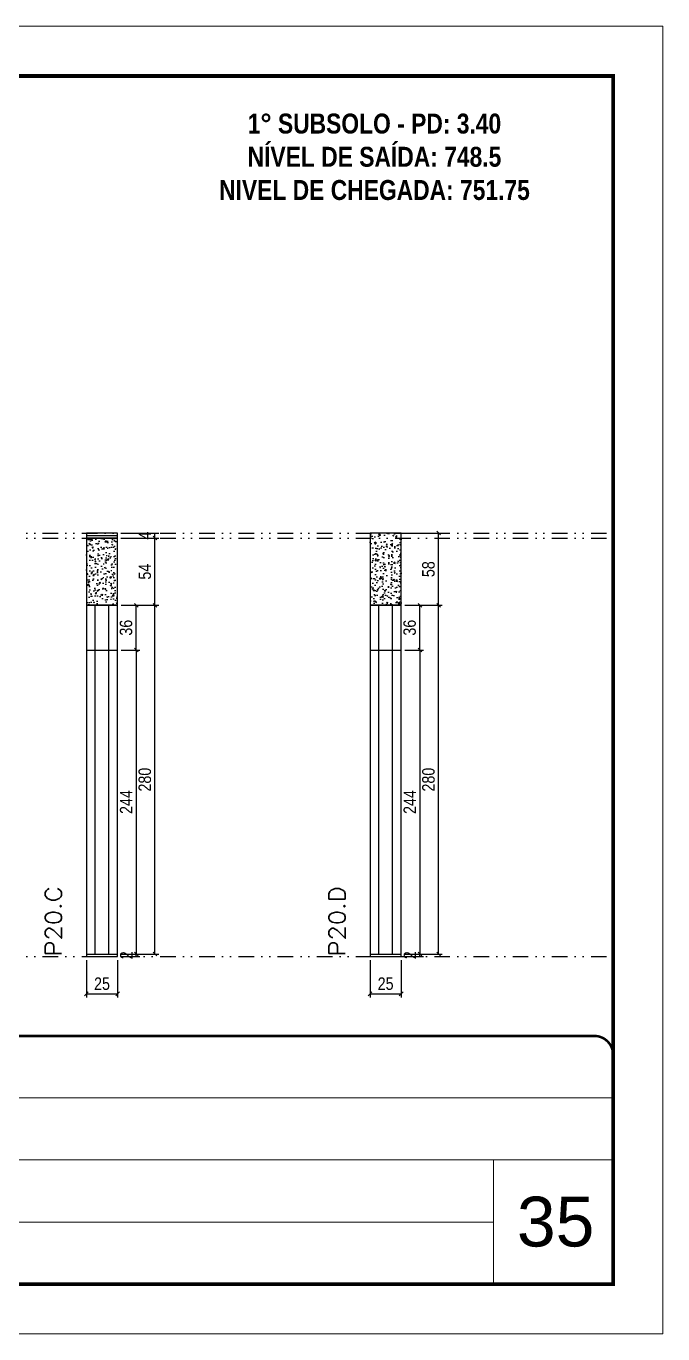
# Model space of a CAD drawing. Header units: millimetres. Extents: x 1945 to 8225, y 304 to 15137.
# Drawn here: x 6089 to 6600, y 4899 to 5949 of the extents above; entities that cross this region are included whole.
import ezdxf

# ---------------------------------------------------------------- set-up
doc = ezdxf.new("R2010")
doc.units = ezdxf.units.MM
for name, pattern in [('CONTINUO', [0]), ('DASHED', [0.75, 0.5, -0.25]), ('DIVIDE2', [0.625, 0.25, -0.125, 0, -0.125, 0, -0.125])]:
    doc.linetypes.add(name, pattern=pattern)
for name, color, linetype, lineweight in [('CARIMBO', 255, 'Continuous', 9), ('Folhas', 255, 'Continuous', 9), ('SARRAFO DE PRESSAO', 251, 'DASHED', 9), ('Texto Seção', 7, 'Continuous', 15)]:
    doc.layers.add(name, color=color, linetype=linetype, lineweight=lineweight)
for name, color, linetype in [('COTA', 241, 'Continuous'), ('NOMENCLATURA', 7, 'Continuous'), ('Nível', 160, 'Continuous'), ('Painéis', 200, 'Continuous'), ('SARR_2.2x7', 40, 'Continuous')]:
    doc.layers.add(name, color=color, linetype=linetype)
doc.styles.add('ARIAL', font='arial.ttf')
doc.styles.add('COTA TECNICA', font='techl___.ttf', dxfattribs={"height": 10})
doc.styles.add('REGUA-120', font='ROMANS.shx', dxfattribs={"height": 15})
doc.styles.add('ROMANC', font='techb___.ttf', dxfattribs={"height": 2.5})
doc.dimstyles.new('PAINEL-NOVA', dxfattribs={"dimtxt": 10, "dimasz": 3, "dimexe": 3, "dimexo": 3, "dimgap": 3, "dimtad": 1, "dimdec": 1, "dimzin": 12, "dimdsep": 46, "dimtxsty": 'COTA TECNICA', "dimblk1": 'OBLIQUE', "dimblk2": 'OBLIQUE', "dimsah": 1, "dimcen": 0.9, "dimclrd": 4, "dimclre": 4, "dimclrt": 240, "dimadec": 1, "dimazin": 3, "dimtfac": 1, "dimtdec": 1, "dimtix": 1, "dimtmove": 0, "dimatfit": 3, "dimfxl": 1, "dimtolj": 1, "dimtzin": 12, "dimarcsym": 0})

# ---------------------------------------------------------------- blocks, each defined once
blk = doc.blocks.new('9999999999')
at = {"color": 30, "linetype": 'CONTINUO'}
for p, q in [((98564.6, 34379.6), (99584, 34379.6)), ((98564.6, 34329.8), (99488, 34329.8)), ((99584, 34329.8), (99488, 34329.8)), ((99488, 34329.8), (99488, 34230.2)), ((98564.6, 34280), (99488, 34280))]:
    blk.add_line(p, q, dxfattribs=at)
at = {"color": 30, "linetype": 'CONTINUO', "const_width": 2}
blk.add_lwpolyline([(99584, 34230.2), (99584, 34414.4, 0.414214), (99569, 34429.4), (98229, 34429.4, 0.414214), (98214, 34414.4), (98214, 34245.2, 0.414214), (98229, 34230.2), (99584, 34230.2)], format="xyb", dxfattribs=at)
at = {"layer": 'Folhas'}
blk.add_lwpolyline([(98139, 34190.2), (99624, 34190.2), (99624, 35240.2), (98139, 35240.2)], close=True, dxfattribs=at)
at = {"layer": 'Folhas', "color": 30, "const_width": 3}
blk.add_lwpolyline([(98214, 34230.2), (99584, 34230.2), (99584, 35200.2), (98214, 35200.2)], close=True, dxfattribs=at)
blk = doc.blocks.new('_Oblique')
at = {"color": 0, "linetype": 'ByBlock', "lineweight": -2}
blk.add_line((-0.5, -0.5), (0.5, 0.5), dxfattribs=at)
blk = doc.blocks.new('*D243')
at = {"layer": 'COTA', "color": 4, "linetype": 'Continuous', "lineweight": -2, "ltscale": 30, "transparency": 16777216}
for p, q in [((6165.1, 5447.5), (6180.1, 5447.5)), ((6177.1, 5447.5), (6177.1, 5203.5)), ((6165.1, 5203.5), (6180.1, 5203.5))]:
    blk.add_line(p, q, dxfattribs=at)
at = {"layer": 'Defpoints', "color": 0, "linetype": 'Continuous', "ltscale": 30, "transparency": 16777216}
for p in [(6162.1, 5447.5), (6162.1, 5203.5), (6177.1, 5203.5)]:
    blk.add_point(p, dxfattribs=at)
at = {"layer": 'COTA', "color": 4, "linetype": 'Continuous', "lineweight": -2, "ltscale": 30, "transparency": 16777216, "xscale": 3, "yscale": 3, "zscale": 3}
for p, rotation in [((6177.1, 5447.5), 90), ((6177.1, 5203.5), 270)]:
    blk.add_blockref('_Oblique', p, dxfattribs=dict(at, rotation=rotation))
at = {"layer": 'COTA', "color": 240, "linetype": 'Continuous', "ltscale": 30, "transparency": 16777216, "insert": (6169, 5325.5), "char_height": 10, "attachment_point": 5, "rotation": 90, "style": 'COTA TECNICA'}
blk.add_mtext('\\A1;244', dxfattribs=at)
blk = doc.blocks.new('*D244')
at = {"layer": 'COTA', "color": 4, "linetype": 'Continuous', "lineweight": -2, "ltscale": 30, "transparency": 16777216}
for p, q in [((6165.1, 5483.5), (6180.1, 5483.5)), ((6177.1, 5447.5), (6177.1, 5483.5)), ((6165.1, 5447.5), (6180.1, 5447.5))]:
    blk.add_line(p, q, dxfattribs=at)
at = {"layer": 'Defpoints', "color": 0, "linetype": 'Continuous', "ltscale": 30, "transparency": 16777216}
for p in [(6162.1, 5483.5), (6177.1, 5483.5), (6162.1, 5447.5)]:
    blk.add_point(p, dxfattribs=at)
at = {"layer": 'COTA', "color": 4, "linetype": 'Continuous', "lineweight": -2, "ltscale": 30, "transparency": 16777216, "xscale": 3, "yscale": 3, "zscale": 3}
for p, rotation in [((6177.1, 5483.5), 90), ((6177.1, 5447.5), 270)]:
    blk.add_blockref('_Oblique', p, dxfattribs=dict(at, rotation=rotation))
at = {"layer": 'COTA', "color": 240, "linetype": 'Continuous', "ltscale": 30, "transparency": 16777216, "insert": (6168.9, 5465.5), "char_height": 10, "attachment_point": 5, "rotation": 90, "style": 'COTA TECNICA'}
blk.add_mtext('\\A1;36', dxfattribs=at)
blk = doc.blocks.new('*D245')
at = {"layer": 'COTA', "color": 4, "linetype": 'Continuous', "lineweight": -2, "ltscale": 30, "transparency": 16777216}
for p, q in [((6392.8, 5447.5), (6407.8, 5447.5)), ((6404.8, 5447.5), (6404.8, 5203.5)), ((6392.8, 5203.5), (6407.8, 5203.5))]:
    blk.add_line(p, q, dxfattribs=at)
at = {"layer": 'Defpoints', "color": 0, "linetype": 'Continuous', "ltscale": 30, "transparency": 16777216}
for p in [(6389.8, 5447.5), (6389.8, 5203.5), (6404.8, 5203.5)]:
    blk.add_point(p, dxfattribs=at)
at = {"layer": 'COTA', "color": 4, "linetype": 'Continuous', "lineweight": -2, "ltscale": 30, "transparency": 16777216, "xscale": 3, "yscale": 3, "zscale": 3}
for p, rotation in [((6404.8, 5447.5), 90), ((6404.8, 5203.5), 270)]:
    blk.add_blockref('_Oblique', p, dxfattribs=dict(at, rotation=rotation))
at = {"layer": 'COTA', "color": 240, "linetype": 'Continuous', "ltscale": 30, "transparency": 16777216, "insert": (6396.7, 5325.5), "char_height": 10, "attachment_point": 5, "rotation": 90, "style": 'COTA TECNICA'}
blk.add_mtext('\\A1;244', dxfattribs=at)
blk = doc.blocks.new('*D246')
at = {"layer": 'COTA', "color": 4, "linetype": 'Continuous', "lineweight": -2, "ltscale": 30, "transparency": 16777216}
for p, q in [((6392.8, 5483.5), (6407.8, 5483.5)), ((6404.8, 5447.5), (6404.8, 5483.5)), ((6392.8, 5447.5), (6407.8, 5447.5))]:
    blk.add_line(p, q, dxfattribs=at)
at = {"layer": 'Defpoints', "color": 0, "linetype": 'Continuous', "ltscale": 30, "transparency": 16777216}
for p in [(6389.8, 5483.5), (6404.8, 5483.5), (6389.8, 5447.5)]:
    blk.add_point(p, dxfattribs=at)
at = {"layer": 'COTA', "color": 4, "linetype": 'Continuous', "lineweight": -2, "ltscale": 30, "transparency": 16777216, "xscale": 3, "yscale": 3, "zscale": 3}
for p, rotation in [((6404.8, 5483.5), 90), ((6404.8, 5447.5), 270)]:
    blk.add_blockref('_Oblique', p, dxfattribs=dict(at, rotation=rotation))
at = {"layer": 'COTA', "color": 240, "linetype": 'Continuous', "ltscale": 30, "transparency": 16777216, "insert": (6396.6, 5465.5), "char_height": 10, "attachment_point": 5, "rotation": 90, "style": 'COTA TECNICA'}
blk.add_mtext('\\A1;36', dxfattribs=at)
blk = doc.blocks.new('*D260')
at = {"layer": 'COTA', "color": 4, "linetype": 'Continuous', "lineweight": -2, "ltscale": 30, "transparency": 16777216}
for p, q in [((6165.1, 5203.5), (6180.1, 5203.5)), ((6165.1, 5201.5), (6180.1, 5201.5)), ((6177.1, 5201.5), (6177.1, 5203.5))]:
    blk.add_line(p, q, dxfattribs=at)
at = {"layer": 'Defpoints', "color": 0, "linetype": 'Continuous', "ltscale": 30, "transparency": 16777216}
for p in [(6162.1, 5203.5), (6162.1, 5201.5), (6177.1, 5203.5)]:
    blk.add_point(p, dxfattribs=at)
at = {"layer": 'COTA', "color": 240, "linetype": 'Continuous', "ltscale": 30, "transparency": 16777216, "insert": (6169.1, 5202.5), "char_height": 10, "attachment_point": 5, "rotation": 90, "style": 'COTA TECNICA'}
blk.add_mtext('\\A1;2', dxfattribs=at)
blk = doc.blocks.new('*D261')
at = {"layer": 'COTA', "color": 4, "linetype": 'Continuous', "lineweight": -2, "ltscale": 30, "transparency": 16777216}
for p, q in [((6165.1, 5483.5), (6195.1, 5483.5)), ((6192.1, 5203.5), (6192.1, 5483.5)), ((6165.1, 5203.5), (6195.1, 5203.5))]:
    blk.add_line(p, q, dxfattribs=at)
at = {"layer": 'Defpoints', "color": 0, "linetype": 'Continuous', "ltscale": 30, "transparency": 16777216}
for p in [(6162.1, 5483.5), (6192.1, 5483.5), (6162.1, 5203.5)]:
    blk.add_point(p, dxfattribs=at)
at = {"layer": 'COTA', "color": 4, "linetype": 'Continuous', "lineweight": -2, "ltscale": 30, "transparency": 16777216, "xscale": 3, "yscale": 3, "zscale": 3}
for p, rotation in [((6192.1, 5483.5), 90), ((6192.1, 5203.5), 270)]:
    blk.add_blockref('_Oblique', p, dxfattribs=dict(at, rotation=rotation))
at = {"layer": 'COTA', "color": 240, "linetype": 'Continuous', "ltscale": 30, "transparency": 16777216, "insert": (6184, 5343.5), "char_height": 10, "attachment_point": 5, "rotation": 90, "style": 'COTA TECNICA'}
blk.add_mtext('\\A1;280', dxfattribs=at)
blk = doc.blocks.new('*D262')
at = {"layer": 'COTA', "color": 4, "linetype": 'Continuous', "lineweight": -2, "ltscale": 30, "transparency": 16777216}
for p, q in [((6165.1, 5537.5), (6195.1, 5537.5)), ((6192.1, 5483.5), (6192.1, 5537.5)), ((6165.1, 5483.5), (6195.1, 5483.5))]:
    blk.add_line(p, q, dxfattribs=at)
at = {"layer": 'Defpoints', "color": 0, "linetype": 'Continuous', "ltscale": 30, "transparency": 16777216}
for p in [(6162.1, 5537.5), (6192.1, 5537.5), (6162.1, 5483.5)]:
    blk.add_point(p, dxfattribs=at)
at = {"layer": 'COTA', "color": 4, "linetype": 'Continuous', "lineweight": -2, "ltscale": 30, "transparency": 16777216, "xscale": 3, "yscale": 3, "zscale": 3}
for p, rotation in [((6192.1, 5537.5), 90), ((6192.1, 5483.5), 270)]:
    blk.add_blockref('_Oblique', p, dxfattribs=dict(at, rotation=rotation))
at = {"layer": 'COTA', "color": 240, "linetype": 'Continuous', "ltscale": 30, "transparency": 16777216, "insert": (6184, 5510.5), "char_height": 10, "attachment_point": 5, "rotation": 90, "style": 'COTA TECNICA'}
blk.add_mtext('\\A1;54', dxfattribs=at)
blk = doc.blocks.new('*D263')
at = {"layer": 'COTA', "color": 4, "linetype": 'Continuous', "lineweight": -2, "ltscale": 30, "transparency": 16777216}
for p, q in [((6165.1, 5541.5), (6195.1, 5541.5)), ((6165.1, 5537.5), (6195.1, 5537.5)), ((6192.1, 5537.5), (6192.1, 5541.5))]:
    blk.add_line(p, q, dxfattribs=at)
at = {"layer": 'Defpoints', "color": 0, "linetype": 'Continuous', "ltscale": 30, "transparency": 16777216}
for p in [(6162.1, 5541.5), (6162.1, 5537.5), (6192.1, 5541.5)]:
    blk.add_point(p, dxfattribs=at)
at = {"layer": 'COTA', "color": 240, "linetype": 'Continuous', "ltscale": 30, "transparency": 16777216, "insert": (6184, 5539.5), "char_height": 10, "attachment_point": 5, "rotation": 90, "style": 'COTA TECNICA'}
blk.add_mtext('\\A1;4', dxfattribs=at)
blk = doc.blocks.new('*D264')
at = {"layer": 'COTA', "color": 4, "linetype": 'Continuous', "lineweight": -2, "ltscale": 30, "transparency": 16777216}
for p, q in [((6137.1, 5198.5), (6137.1, 5168.5)), ((6162.1, 5198.5), (6162.1, 5168.5)), ((6137.1, 5171.5), (6162.1, 5171.5))]:
    blk.add_line(p, q, dxfattribs=at)
at = {"layer": 'Defpoints', "color": 0, "linetype": 'Continuous', "ltscale": 30, "transparency": 16777216}
for p in [(6137.1, 5201.5), (6162.1, 5201.5), (6162.1, 5171.5)]:
    blk.add_point(p, dxfattribs=at)
at = {"layer": 'COTA', "color": 4, "linetype": 'Continuous', "lineweight": -2, "ltscale": 30, "transparency": 16777216, "xscale": 3, "yscale": 3, "zscale": 3, "rotation": 180}
blk.add_blockref('_Oblique', (6137.1, 5171.5), dxfattribs=at)
at = {"layer": 'COTA', "color": 4, "linetype": 'Continuous', "lineweight": -2, "ltscale": 30, "transparency": 16777216, "xscale": 3, "yscale": 3, "zscale": 3}
blk.add_blockref('_Oblique', (6162.1, 5171.5), dxfattribs=at)
at = {"layer": 'COTA', "color": 240, "linetype": 'Continuous', "ltscale": 30, "transparency": 16777216, "insert": (6149.6, 5179.6), "char_height": 10, "attachment_point": 5, "style": 'COTA TECNICA'}
blk.add_mtext('\\A1;25', dxfattribs=at)
blk = doc.blocks.new('*D265')
at = {"layer": 'COTA', "color": 4, "linetype": 'Continuous', "lineweight": -2, "ltscale": 30, "transparency": 16777216}
for p, q in [((6392.8, 5203.5), (6407.8, 5203.5)), ((6392.8, 5201.5), (6407.8, 5201.5)), ((6404.8, 5201.5), (6404.8, 5203.5))]:
    blk.add_line(p, q, dxfattribs=at)
at = {"layer": 'Defpoints', "color": 0, "linetype": 'Continuous', "ltscale": 30, "transparency": 16777216}
for p in [(6389.8, 5203.5), (6389.8, 5201.5), (6404.8, 5203.5)]:
    blk.add_point(p, dxfattribs=at)
at = {"layer": 'COTA', "color": 240, "linetype": 'Continuous', "ltscale": 30, "transparency": 16777216, "insert": (6396.8, 5202.5), "char_height": 10, "attachment_point": 5, "rotation": 90, "style": 'COTA TECNICA'}
blk.add_mtext('\\A1;2', dxfattribs=at)
blk = doc.blocks.new('*D266')
at = {"layer": 'COTA', "color": 4, "linetype": 'Continuous', "lineweight": -2, "ltscale": 30, "transparency": 16777216}
for p, q in [((6392.8, 5483.5), (6422.8, 5483.5)), ((6419.8, 5203.5), (6419.8, 5483.5)), ((6392.8, 5203.5), (6422.8, 5203.5))]:
    blk.add_line(p, q, dxfattribs=at)
at = {"layer": 'Defpoints', "color": 0, "linetype": 'Continuous', "ltscale": 30, "transparency": 16777216}
for p in [(6389.8, 5483.5), (6419.8, 5483.5), (6389.8, 5203.5)]:
    blk.add_point(p, dxfattribs=at)
at = {"layer": 'COTA', "color": 4, "linetype": 'Continuous', "lineweight": -2, "ltscale": 30, "transparency": 16777216, "xscale": 3, "yscale": 3, "zscale": 3}
for p, rotation in [((6419.8, 5483.5), 90), ((6419.8, 5203.5), 270)]:
    blk.add_blockref('_Oblique', p, dxfattribs=dict(at, rotation=rotation))
at = {"layer": 'COTA', "color": 240, "linetype": 'Continuous', "ltscale": 30, "transparency": 16777216, "insert": (6411.7, 5343.5), "char_height": 10, "attachment_point": 5, "rotation": 90, "style": 'COTA TECNICA'}
blk.add_mtext('\\A1;280', dxfattribs=at)
blk = doc.blocks.new('*D267')
at = {"layer": 'COTA', "color": 4, "linetype": 'Continuous', "lineweight": -2, "ltscale": 30, "transparency": 16777216}
for p, q in [((6392.8, 5541.5), (6422.8, 5541.5)), ((6419.8, 5483.5), (6419.8, 5541.5)), ((6392.8, 5483.5), (6422.8, 5483.5))]:
    blk.add_line(p, q, dxfattribs=at)
at = {"layer": 'Defpoints', "color": 0, "linetype": 'Continuous', "ltscale": 30, "transparency": 16777216}
for p in [(6389.8, 5541.5), (6419.8, 5541.5), (6389.8, 5483.5)]:
    blk.add_point(p, dxfattribs=at)
at = {"layer": 'COTA', "color": 4, "linetype": 'Continuous', "lineweight": -2, "ltscale": 30, "transparency": 16777216, "xscale": 3, "yscale": 3, "zscale": 3}
for p, rotation in [((6419.8, 5541.5), 90), ((6419.8, 5483.5), 270)]:
    blk.add_blockref('_Oblique', p, dxfattribs=dict(at, rotation=rotation))
at = {"layer": 'COTA', "color": 240, "linetype": 'Continuous', "ltscale": 30, "transparency": 16777216, "insert": (6411.7, 5512.5), "char_height": 10, "attachment_point": 5, "rotation": 90, "style": 'COTA TECNICA'}
blk.add_mtext('\\A1;58', dxfattribs=at)
blk = doc.blocks.new('*D268')
at = {"layer": 'COTA', "color": 4, "linetype": 'Continuous', "lineweight": -2, "ltscale": 30, "transparency": 16777216}
for p, q in [((6364.8, 5198.5), (6364.8, 5168.5)), ((6389.8, 5198.5), (6389.8, 5168.5)), ((6364.8, 5171.5), (6389.8, 5171.5))]:
    blk.add_line(p, q, dxfattribs=at)
at = {"layer": 'Defpoints', "color": 0, "linetype": 'Continuous', "ltscale": 30, "transparency": 16777216}
for p in [(6364.8, 5201.5), (6389.8, 5201.5), (6389.8, 5171.5)]:
    blk.add_point(p, dxfattribs=at)
at = {"layer": 'COTA', "color": 4, "linetype": 'Continuous', "lineweight": -2, "ltscale": 30, "transparency": 16777216, "xscale": 3, "yscale": 3, "zscale": 3, "rotation": 180}
blk.add_blockref('_Oblique', (6364.8, 5171.5), dxfattribs=at)
at = {"layer": 'COTA', "color": 4, "linetype": 'Continuous', "lineweight": -2, "ltscale": 30, "transparency": 16777216, "xscale": 3, "yscale": 3, "zscale": 3}
blk.add_blockref('_Oblique', (6389.8, 5171.5), dxfattribs=at)
at = {"layer": 'COTA', "color": 240, "linetype": 'Continuous', "ltscale": 30, "transparency": 16777216, "insert": (6377.3, 5179.6), "char_height": 10, "attachment_point": 5, "style": 'COTA TECNICA'}
blk.add_mtext('\\A1;25', dxfattribs=at)

msp = doc.modelspace()

# ---------------------------------------------------------------- hatches: boundary and pattern name
at = {"layer": 'COTA', "linetype": 'Continuous', "ltscale": 30}
h = msp.add_hatch(dxfattribs=at)
h.set_pattern_fill('AR-CONC', color=256, scale=0.05, angle=1)
h.set_pattern_definition([(51, (3829.083, 7934.673), (9.121755, -0.637855), [0.9525, -10.4775]), (356, (3829.083, 7934.673), (-1.928623, 9.520633), [0.762, -8.38203]), (101.45144, (3829.843, 7934.62), (7.193132, 8.882778), [0.8095, -8.904512]), (47.1842, (3829.038, 7937.213), (13.588575, -1.865247), [1.42875, -15.71625]), (97.63556, (3830.171, 7937.058), (11.65249, 12.576586), [1.21425, -13.35678]), (352.18415, (3829.038, 7937.213), (11.65249, 12.576586), [1.143, -12.572987]), (22, (3830.319, 7936.6), (7.668804, -4.98018), [0.9525, -10.4775]), (327, (3830.319, 7936.6), (2.928905, 9.261925), [0.762, -8.382]), (72.45145, (3830.958, 7936.185), (10.597708, 4.281746), [0.8095, -8.904497]), (38.5, (3829.0827, 7934.6733), (0.0806222, 4.2298032), [0, -8.2804, 0, -8.509, 0, -8.41375]), (8.5, (3829.0827, 7934.6733), (3.2530547, 5.066574), [0, -4.8514, 0, -8.0899, 0, -3.20675]), (328.5, (3826.251, 7934.624), (6.7834962, -0.1680745), [0, -3.175, 0, -9.906, 0, -13.1445]), (318.5, (3824.981, 7934.602), (7.383143, 1.400391), [0, -4.1275, 0, -6.5786, 0, -9.3345])])
h.paths.add_polyline_path([(6162.08, 5537.47), (6137.08, 5537.47), (6137.08, 5483.47), (6162.08, 5483.47)])
h = msp.add_hatch(dxfattribs=at)
h.set_pattern_fill('AR-CONC', color=256, scale=0.05, angle=1)
h.set_pattern_definition([(51, (-5634.4106, -2411.382), (9.121755, -0.637855), [0.9525, -10.4775]), (356, (-5634.411, -2411.382), (-1.928623, 9.520633), [0.762, -8.382029]), (101.451445, (-5633.65, -2411.435), (7.193132, 8.882778), [0.8095004, -8.904512]), (47.1842, (-5634.455, -2408.842), (13.588575, -1.865247), [1.42875, -15.71625]), (97.63556, (-5633.323, -2408.998), (11.65249, 12.576586), [1.214251, -13.35678]), (352.18415, (-5634.455, -2408.842), (11.65249, 12.576586), [1.142998, -12.572987]), (22, (-5633.174, -2409.455), (7.6688037, -4.9801793), [0.9525, -10.4775]), (327, (-5633.174, -2409.455), (2.9289046, 9.2619254), [0.762, -8.382]), (72.451445, (-5632.535, -2409.87), (10.5977083, 4.281746), [0.8095004, -8.904497]), (38.5, (-5634.4106, -2411.382), (0.0806222, 4.2298032), [0, -8.2804, 0, -8.509, 0, -8.41375]), (8.5, (-5634.4106, -2411.382), (3.2530547, 5.066574), [0, -4.8514, 0, -8.0899, 0, -3.20675]), (328.5, (-5637.2422, -2411.4313), (6.7834962, -0.1680745), [0, -3.175, 0, -9.906, 0, -13.1445]), (318.5, (-5638.512, -2411.4534), (7.3831434, 1.4003915), [0, -4.1275, 0, -6.5786, 0, -9.3345])])
h.paths.add_polyline_path([(6389.82, 5541.47), (6364.82, 5541.47), (6364.82, 5537.47), (6389.82, 5537.47)])
h = msp.add_hatch(dxfattribs=at)
h.set_pattern_fill('AR-CONC', color=256, scale=0.05, angle=1)
h.set_pattern_definition([(51, (3831.8176, 7934.673), (9.121755, -0.637855), [0.9525, -10.4775]), (356, (3831.818, 7934.673), (-1.928623, 9.520633), [0.762, -8.38203]), (101.45144, (3832.578, 7934.62), (7.193132, 8.882778), [0.8095, -8.904512]), (47.1842, (3831.773, 7937.213), (13.588575, -1.865247), [1.42875, -15.71625]), (97.63556, (3832.906, 7937.058), (11.65249, 12.576586), [1.21425, -13.35678]), (352.18415, (3831.773, 7937.213), (11.65249, 12.576586), [1.143, -12.572987]), (22, (3833.054, 7936.6), (7.668804, -4.98018), [0.9525, -10.4775]), (327, (3833.054, 7936.6), (2.928905, 9.261925), [0.762, -8.382]), (72.45145, (3833.693, 7936.185), (10.597708, 4.281746), [0.8095, -8.904497]), (38.5, (3831.8176, 7934.6733), (0.0806222, 4.2298032), [0, -8.2804, 0, -8.509, 0, -8.41375]), (8.5, (3831.8176, 7934.6733), (3.2530547, 5.066574), [0, -4.8514, 0, -8.0899, 0, -3.20675]), (328.5, (3828.986, 7934.624), (6.7834962, -0.1680745), [0, -3.175, 0, -9.906, 0, -13.1445]), (318.5, (3827.716, 7934.602), (7.383143, 1.400391), [0, -4.1275, 0, -6.5786, 0, -9.3345])])
h.paths.add_polyline_path([(6389.82, 5537.47), (6364.82, 5537.47), (6364.82, 5483.47), (6389.82, 5483.47)])

# ---------------------------------------------------------------- linework, layer by layer
for points in [[(6137.08, 5483.47), (6162.08, 5483.47), (6162.08, 5537.47), (6137.08, 5537.47)], [(6364.82, 5483.47), (6389.82, 5483.47), (6389.82, 5541.47), (6364.82, 5541.47)]]:
    msp.add_lwpolyline(points, close=True, dxfattribs=at)
at = {"layer": 'Nível', "color": 4, "linetype": 'DIVIDE2', "ltscale": 50}
for p, q in [((5189.86, 5541.47), (6559.86, 5541.47)), ((5189.86, 5537.47), (6559.86, 5537.47)), ((5189.86, 5201.47), (6559.86, 5201.47))]:
    msp.add_line(p, q, dxfattribs=at)
at = {"layer": 'Painéis', "linetype": 'Continuous', "ltscale": 30}
for p, q in [((6137.08, 5483.47), (6137.08, 5201.47)), ((6364.82, 5483.47), (6364.82, 5201.47))]:
    msp.add_line(p, q, dxfattribs=at)
for points in [[(6162.08, 5541.47), (6137.08, 5541.47)], [(6137.08, 5541.47), (6137.08, 5537.47)], [(6137.08, 5537.47), (6162.08, 5537.47)], [(6162.08, 5537.47), (6162.08, 5541.47)], [(6162.08, 5483.47), (6137.08, 5483.47)], [(6162.08, 5201.47), (6162.08, 5483.47)], [(6389.82, 5483.47), (6364.82, 5483.47)], [(6389.82, 5201.47), (6389.82, 5483.47)], [(6137.08, 5447.47), (6162.08, 5447.47)], [(6364.82, 5447.47), (6389.82, 5447.47)], [(6137.08, 5203.47), (6162.08, 5203.47)], [(6137.08, 5201.47), (6162.08, 5201.47)], [(6364.82, 5203.47), (6389.82, 5203.47)], [(6364.82, 5201.47), (6389.82, 5201.47)]]:
    msp.add_lwpolyline(points, dxfattribs=at)
at = {"layer": 'SARR_2.2x7'}
msp.add_line((6137.08, 5539.47), (6162.08, 5539.47), dxfattribs=at)
at = {"layer": 'SARR_2.2x7', "linetype": 'Continuous', "ltscale": 30}
for points in [[(6144.08, 5203.47), (6144.08, 5483.47)], [(6155.08, 5203.47), (6155.08, 5483.47)], [(6371.82, 5203.47), (6371.82, 5483.47)], [(6382.82, 5203.47), (6382.82, 5483.47)]]:
    msp.add_lwpolyline(points, dxfattribs=at)

# ---------------------------------------------------------------- block references
at = {"layer": 'SARRAFO DE PRESSAO', "color": 6, "linetype": 'ByBlock'}
msp.add_blockref('9999999999', (-93024.12, -29291.7), dxfattribs=at)

# ---------------------------------------------------------------- texts
at = {"layer": 'CARIMBO', "style": 'ARIAL'}
msp.add_text('35', height=40, dxfattribs=at).set_placement((6482.72, 4968.65))
at = {"layer": 'NOMENCLATURA', "color": 2, "insert": (6368.35, 5878.3), "char_height": 16, "attachment_point": 2, "style": 'ROMANC'}
msp.add_mtext_dynamic_manual_height_columns('1° SUBSOLO - PD: 3.40\\PNÍVEL DE SAÍDA: 748.5\\PNIVEL DE CHEGADA: 751.75', width=449.0761, gutter_width=1, heights=[0], dxfattribs=at)
at = {"layer": 'Texto Seção', "style": 'REGUA-120', "width": 1.1}
for s, p in [('P20.C', (6117.08, 5201.47)), ('P20.D', (6344.82, 5201.47))]:
    msp.add_text(s, height=13, rotation=90, dxfattribs=at).set_placement(p)

# ---------------------------------------------------------------- dimensions: what is measured, and where the dimension line sits
at = {"layer": 'COTA', "linetype": 'Continuous', "ltscale": 30}
for base, p1, p2, picture, middle in [((6192.08, 5541.47), (6162.08, 5537.47), (6162.08, 5541.47), '*D263', (6184.01, 5539.47)), ((6192.08, 5537.47), (6162.08, 5483.47), (6162.08, 5537.47), '*D262', (6183.97, 5510.47)), ((6419.82, 5541.47), (6389.82, 5483.47), (6389.82, 5541.47), '*D267', (6411.69, 5512.47)), ((6177.08, 5483.47), (6162.08, 5447.47), (6162.08, 5483.47), '*D244', (6168.86, 5465.47)), ((6192.08, 5483.47), (6162.08, 5203.47), (6162.08, 5483.47), '*D261', (6183.96, 5343.47)), ((6404.82, 5483.47), (6389.82, 5447.47), (6389.82, 5483.47), '*D246', (6396.6, 5465.47)), ((6419.82, 5483.47), (6389.82, 5203.47), (6389.82, 5483.47), '*D266', (6411.69, 5343.47)), ((6177.08, 5203.47), (6162.08, 5447.47), (6162.08, 5203.47), '*D243', (6169.01, 5325.47)), ((6404.82, 5203.47), (6389.82, 5447.47), (6389.82, 5203.47), '*D245', (6396.74, 5325.47)), ((6177.08, 5203.47), (6162.08, 5201.47), (6162.08, 5203.47), '*D260', (6169.08, 5202.47)), ((6404.82, 5203.47), (6389.82, 5201.47), (6389.82, 5203.47), '*D265', (6396.82, 5202.47))]:
    dim = msp.add_linear_dim(base=base, p1=p1, p2=p2, angle=90, dimstyle='PAINEL-NOVA', dxfattribs=at)
    dim.commit()
    dim.dimension.update_dxf_attribs({"geometry": picture, "text_midpoint": middle})
for base, p1, p2, picture, middle in [((6162.08, 5171.47), (6137.08, 5201.47), (6162.08, 5201.47), '*D264', (6149.58, 5179.58)), ((6389.82, 5171.47), (6364.82, 5201.47), (6389.82, 5201.47), '*D268', (6377.32, 5179.58))]:
    dim = msp.add_linear_dim(base=base, p1=p1, p2=p2, dimstyle='PAINEL-NOVA', dxfattribs=at)
    dim.commit()
    dim.dimension.update_dxf_attribs({"geometry": picture, "text_midpoint": middle})

doc.saveas('drawing.dxf')
